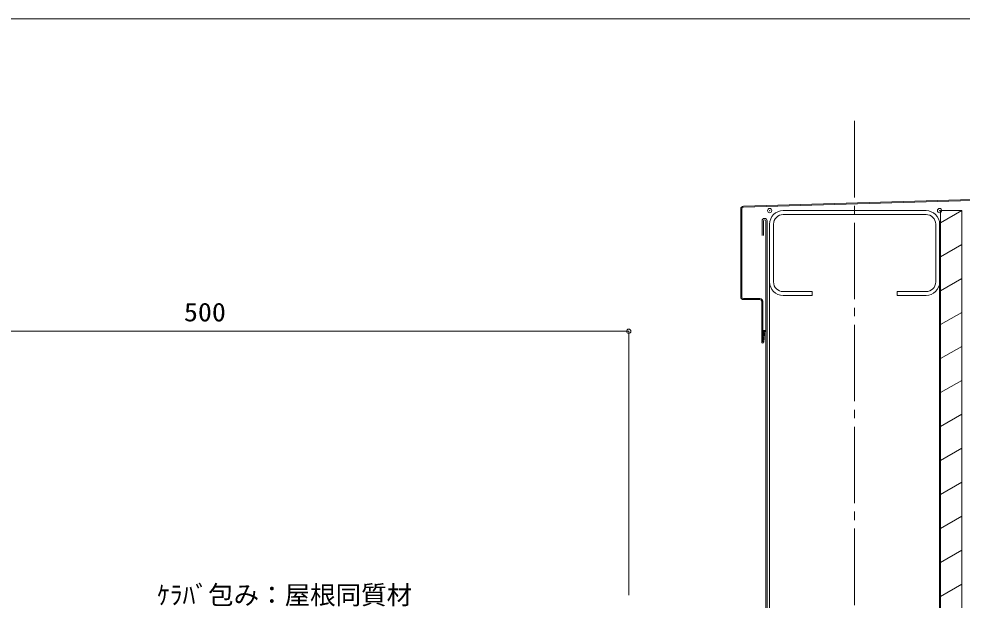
# Model space of a CAD drawing. Units: millimetres at full size, sheet at 1:5; details may follow other scales. Extents: x -3142 to 7368, y -2477 to 558.
# Drawn here: x -2044 to -1489, y -1425 to -1082 of the extents above; entities that cross this region are included whole.
import ezdxf
from ezdxf.enums import TextEntityAlignment as Align

# ---------------------------------------------------------------- set-up
doc = ezdxf.new("R2010")
doc.units = ezdxf.units.MM
doc.header["$LTSCALE"] = 5
doc.header["$PDMODE"] = 32
doc.header["$PDSIZE"] = 2.5
doc.linetypes.add('CHAIN2', pattern=[12, 9, -1, 1, -1])
doc.layers.add('0-0_0', color=7, linetype='Continuous', lineweight=18)
doc.styles.add('ＭＳ ゴシック', font='')
doc.styles.get('ＭＳ ゴシック').set_extended_font_data('MS Gothic')

msp = doc.modelspace()

# ---------------------------------------------------------------- linework, layer by layer
at = {"layer": '0-0_0', "color": 4, "linetype": 'CHAIN2'}
msp.add_line((-1552.748, -1142.599), (-1552.748, -2224.402), dxfattribs=at)
at = {"layer": '0-0_0', "color": 5}
for p, q in [((-1455.296, -1187.943), (-1618.196, -1192.835)), ((-1455.278, -1188.543), (-1618.178, -1193.435)), ((-1619.748, -1246.166), (-1619.748, -1194.434)), ((-1619.148, -1246.166), (-1619.148, -1194.434)), ((-1607.248, -1201.494), (-1607.248, -1209.994)), ((-1606.448, -1201.494), (-1606.448, -1209.994)), ((-1605.048, -1445.34), (-1605.048, -1201.494)), ((-1604.248, -1445.522), (-1604.248, -1201.494)), ((-1608.431, -1247.166), (-1618.148, -1247.166)), ((-1618.148, -1247.766), (-1608.431, -1247.766)), ((-1607.431, -1248.766), (-1607.431, -1272.766)), ((-1606.831, -1248.766), (-1606.831, -1272.766)), ((-1606.831, -1272.766), (-1606.221, -1265.794)), ((-1606.234, -1272.819), (-1605.624, -1265.846))]:
    msp.add_line(p, q, dxfattribs=at)
at = {"layer": '0-0_0'}
for p, q in [((-1594.748, -1195.394), (-1510.748, -1195.394)), ((-1594.748, -1197.694), (-1510.748, -1197.694)), ((-1602.748, -1203.394), (-1602.748, -1237.394)), ((-1600.448, -1203.394), (-1600.448, -1237.394)), ((-1505.048, -1237.394), (-1505.048, -1203.394)), ((-1502.748, -1237.394), (-1502.748, -1203.394)), ((-1602.748, -2224.402), (-1602.748, -1237.394)), ((-1502.748, -2224.402), (-1502.748, -1237.394)), ((-1594.748, -1243.094), (-1577.748, -1243.094)), ((-1577.748, -1243.094), (-1577.748, -1245.394)), ((-1510.748, -1243.094), (-1527.748, -1243.094)), ((-1527.748, -1243.094), (-1527.748, -1245.394)), ((-1594.748, -1245.394), (-1577.748, -1245.394)), ((-1510.748, -1245.394), (-1527.748, -1245.394)), ((-2185.614, -1266.409), (-1685.614, -1266.409))]:
    msp.add_line(p, q, dxfattribs=at)
at = {"layer": '0-0_0', "color": 4}
for p, q in [((-1502.248, -1195.321), (-1489.748, -1195.321)), ((-1502.248, -1202.538), (-1489.748, -1195.321)), ((-1502.248, -2224.402), (-1502.248, -1195.321)), ((-1489.748, -1195.321), (-1489.748, -2224.402)), ((-1502.248, -1222.538), (-1489.748, -1215.321)), ((-1502.248, -1242.538), (-1489.748, -1235.321)), ((-1502.248, -1262.538), (-1489.748, -1255.321)), ((-1685.614, -1266.409), (-1685.614, -1421.714)), ((-1502.248, -1282.538), (-1489.748, -1275.321)), ((-1502.248, -1302.538), (-1489.748, -1295.321)), ((-1502.248, -1322.538), (-1489.748, -1315.321)), ((-1502.248, -1342.538), (-1489.748, -1335.321)), ((-1502.248, -1362.538), (-1489.748, -1355.321)), ((-1502.248, -1382.538), (-1489.748, -1375.321)), ((-1502.248, -1402.538), (-1489.748, -1395.321)), ((-1502.248, -1422.538), (-1489.748, -1415.321))]:
    msp.add_line(p, q, dxfattribs=at)
at = {"layer": '0-0_0'}
msp.add_lwpolyline([(-3141.76, -1082.489), (-1181.76, -1082.489), (-1181.76, -2477.489), (-3141.76, -2477.489)], close=True, dxfattribs=at)
at = {"layer": '0-0_0', "color": 5}
for centre, radius, start, end in [((-1618.148, -1194.434), 1.6, 91.71996, 180), ((-1618.148, -1194.434), 1, 91.71997, 180), ((-1605.748, -1201.494), 1.5, 0, 179.99998), ((-1605.748, -1201.494), 0.7, 359.99998, 179.99998), ((-1618.148, -1246.166), 1.6, 180, 270), ((-1618.148, -1246.166), 1, 180, 270), ((-1608.431, -1248.766), 1.6, 0, 90), ((-1608.431, -1248.766), 1, 0, 90), ((-1606.831, -1272.766), 0.6, 180, 354.99998)]:
    msp.add_arc(centre, radius, start, end, dxfattribs=at)
at = {"layer": '0-0_0'}
for centre, radius, start, end in [((-1594.748, -1203.394), 8, 90, 180), ((-1594.748, -1203.394), 5.7, 90, 180), ((-1510.748, -1203.394), 8, 0, 90), ((-1510.748, -1203.394), 5.7, 0, 90), ((-1594.748, -1237.394), 8, 180, 270), ((-1594.748, -1237.394), 5.7, 180, 270), ((-1510.748, -1237.394), 5.7, 270, 0), ((-1510.748, -1237.394), 8, 270, 0)]:
    msp.add_arc(centre, radius, start, end, dxfattribs=at)
for p in [(-1602.748, -1195.394), (-1502.748, -1195.394)]:
    msp.add_point(p, dxfattribs=at)
at = {"layer": '0-0_0', "color": 6}
msp.add_point((-1685.614, -1266.409), dxfattribs=at)

# ---------------------------------------------------------------- texts
at = {"layer": '0-0_0', "style": 'ＭＳ ゴシック', "width": 1.1}
msp.add_text('500', height=11, dxfattribs=at).set_placement((-1947.364, -1263.909), align=Align.BOTTOM_LEFT)
at = {"layer": '0-0_0', "style": 'ＭＳ ゴシック'}
msp.add_text('ｹﾗﾊﾞ包み：屋根同質材', height=11, dxfattribs=at).set_placement((-1963.129, -1430.472), align=Align.BOTTOM_LEFT)

doc.saveas('drawing.dxf')
